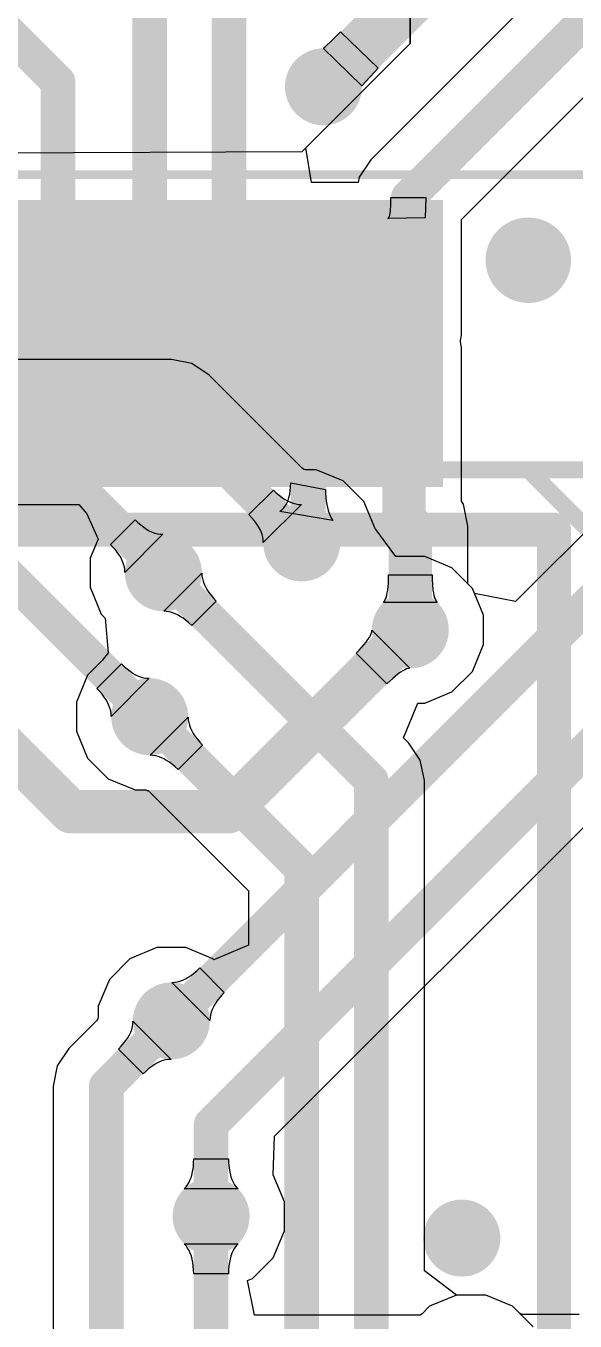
# Model space of a CAD drawing. Header units: millimetres. Extents: x -27 to 79, y -14 to 66.
# Drawn here: x 42.4 to 45.62, y 20.93 to 28.5 of the extents above; entities that cross this region are included whole.
import ezdxf

# ---------------------------------------------------------------- set-up
doc = ezdxf.new("R2010")
doc.units = ezdxf.units.MM
for name, color, linetype in [('BottomLayer', 5, 'Continuous'), ('Mechanical13', 56, 'Continuous'), ('Mechanical15', 56, 'Continuous'), ('TopLayer', 1, 'Continuous'), ('TopOverlay', 2, 'Continuous'), ('TopPaste', 8, 'Continuous'), ('TopSolder', 216, 'Continuous'), ('ViaHoleLayer', 16, 'Continuous')]:
    doc.layers.add(name, color=color, linetype=linetype)

msp = doc.modelspace()

# ---------------------------------------------------------------- hatches: boundary and pattern name
at = {"layer": 'BottomLayer'}
h = msp.add_hatch(color=5, dxfattribs=at)
edge = h.paths.add_edge_path()
edge.add_arc((44.1437, 28.1417), 0.225, 0, 360)
h = msp.add_hatch(color=5, dxfattribs=at)
edge = h.paths.add_edge_path()
edge.add_arc((44.0167, 25.4747), 0.225, 0, 360)
h = msp.add_hatch(color=5, dxfattribs=at)
edge = h.paths.add_edge_path()
edge.add_arc((43.2075, 25.3005), 0.225, 0, 360)
h = msp.add_hatch(color=5, dxfattribs=at)
edge = h.paths.add_edge_path()
edge.add_arc((44.6517, 24.9667), 0.225, 0, 360)
h = msp.add_hatch(color=5, dxfattribs=at)
edge = h.paths.add_edge_path()
edge.add_arc((43.1277, 24.4587), 0.225, 0, 360)
h = msp.add_hatch(color=5, dxfattribs=at)
edge = h.paths.add_edge_path()
edge.add_arc((43.2547, 22.6807), 0.225, 0, 360)
h = msp.add_hatch(color=5, dxfattribs=at)
edge = h.paths.add_edge_path()
edge.add_arc((43.4868, 21.5377), 0.225, 0, 360)
h = msp.add_hatch(color=5, dxfattribs=at)
edge = h.paths.add_edge_path()
edge.add_arc((44.9529, 21.4107), 0.225, 0, 360)
at = {"layer": 'TopLayer'}
h = msp.add_hatch(color=1, dxfattribs=at)
edge = h.paths.add_edge_path()
edge.add_arc((44.1437, 28.1417), 0.225, 0, 360)
for points in [[(42.7416, 27.3782), (42.7416, 25.9031), (42.4416, 25.9031), (42.4416, 27.3782)], [(43.2417, 27.3782), (43.2417, 25.9031), (42.9417, 25.9031), (42.9417, 27.3782)], [(43.7416, 27.3782), (43.7416, 25.9031), (43.4417, 25.9031), (43.4417, 27.3782)], [(44.2417, 27.3782), (44.2417, 25.9031), (43.9417, 25.9031), (43.9417, 27.3782)], [(44.7417, 27.3782), (44.7417, 25.9031), (44.4417, 25.9031), (44.4417, 27.3782)]]:
    msp.add_hatch(color=1, dxfattribs=at).paths.add_polyline_path(points)
h = msp.add_hatch(color=1, dxfattribs=at)
edge = h.paths.add_edge_path()
edge.add_arc((44.0167, 25.4747), 0.225, 0, 360)
h = msp.add_hatch(color=1, dxfattribs=at)
edge = h.paths.add_edge_path()
edge.add_arc((43.2075, 25.3005), 0.225, 0, 360)
h = msp.add_hatch(color=1, dxfattribs=at)
edge = h.paths.add_edge_path()
edge.add_arc((44.6517, 24.9667), 0.225, 0, 360)
h = msp.add_hatch(color=1, dxfattribs=at)
edge = h.paths.add_edge_path()
edge.add_arc((43.1277, 24.4587), 0.225, 0, 360)
h = msp.add_hatch(color=1, dxfattribs=at)
edge = h.paths.add_edge_path()
edge.add_arc((43.2547, 22.6807), 0.225, 0, 360)
h = msp.add_hatch(color=1, dxfattribs=at)
edge = h.paths.add_edge_path()
edge.add_arc((43.4868, 21.5377), 0.225, 0, 360)
h = msp.add_hatch(color=1, dxfattribs=at)
edge = h.paths.add_edge_path()
edge.add_arc((44.9529, 21.4107), 0.225, 0, 360)
at = {"layer": 'TopPaste'}
for points in [[(42.7416, 27.3782), (42.7416, 25.9031), (42.4416, 25.9031), (42.4416, 27.3782)], [(43.2417, 27.3782), (43.2417, 25.9031), (42.9417, 25.9031), (42.9417, 27.3782)], [(43.7416, 27.3782), (43.7416, 25.9031), (43.4417, 25.9031), (43.4417, 27.3782)], [(44.2417, 27.3782), (44.2417, 25.9031), (43.9417, 25.9031), (43.9417, 27.3782)], [(44.7417, 27.3782), (44.7417, 25.9031), (44.4417, 25.9031), (44.4417, 27.3782)]]:
    msp.add_hatch(color=8, dxfattribs=at).paths.add_polyline_path(points)
at = {"layer": 'TopSolder'}
for points in [[(42.8432, 27.4798), (42.8432, 25.8015), (42.34, 25.8015), (42.34, 27.4798)], [(43.3433, 27.4798), (43.3433, 25.8015), (42.8401, 25.8015), (42.8401, 27.4798)], [(43.8432, 27.4798), (43.8432, 25.8015), (43.3401, 25.8015), (43.3401, 27.4798)], [(44.3433, 27.4798), (44.3433, 25.8015), (43.8401, 25.8015), (43.8401, 27.4798)], [(44.8433, 27.4798), (44.8433, 25.8015), (44.3401, 25.8015), (44.3401, 27.4798)]]:
    msp.add_hatch(color=216, dxfattribs=at).paths.add_polyline_path(points)
at = {"layer": 'ViaHoleLayer'}
h = msp.add_hatch(color=16, dxfattribs=at)
edge = h.paths.add_edge_path()
edge.add_arc((44.1437, 28.1417), 0.1, 0, 360)
h = msp.add_hatch(color=16, dxfattribs=at)
edge = h.paths.add_edge_path()
edge.add_arc((44.0167, 25.4747), 0.1, 0, 360)
h = msp.add_hatch(color=16, dxfattribs=at)
edge = h.paths.add_edge_path()
edge.add_arc((43.2075, 25.3005), 0.1, 0, 360)
h = msp.add_hatch(color=16, dxfattribs=at)
edge = h.paths.add_edge_path()
edge.add_arc((44.6517, 24.9667), 0.1, 0, 360)
h = msp.add_hatch(color=16, dxfattribs=at)
edge = h.paths.add_edge_path()
edge.add_arc((43.1277, 24.4587), 0.1, 0, 360)
h = msp.add_hatch(color=16, dxfattribs=at)
edge = h.paths.add_edge_path()
edge.add_arc((43.2547, 22.6807), 0.1, 0, 360)
h = msp.add_hatch(color=16, dxfattribs=at)
edge = h.paths.add_edge_path()
edge.add_arc((43.4868, 21.5377), 0.1, 0, 360)
h = msp.add_hatch(color=16, dxfattribs=at)
edge = h.paths.add_edge_path()
edge.add_arc((44.9529, 21.4107), 0.1, 0, 360)

# ---------------------------------------------------------------- linework, layer by layer
at = {"layer": 'BottomLayer'}
for p, q in [((48.4879, 28.3534), (45.2666, 25.1321)), ((43.8581, 22.006), (49.2258, 27.3737)), ((43.2547, 26.5474), (40.9923, 26.5474)), ((43.3736, 26.5238), (43.2547, 26.5474)), ((43.4744, 26.4564), (43.3736, 26.5238)), ((44.0176, 25.9132), (43.4744, 26.4564)), ((44.0244, 25.9077), (44.0176, 25.9132)), ((44.0266, 25.9062), (44.0244, 25.9077)), ((44.0276, 25.9056), (44.0266, 25.9062)), ((44.029, 25.9053), (44.0276, 25.9056)), ((44.0299, 25.9052), (44.029, 25.9053)), ((44.0306, 25.9049), (44.0299, 25.9052)), ((44.0389, 25.9028), (44.0306, 25.9049)), ((44.1018, 25.9028), (44.0389, 25.9028)), ((44.2592, 25.8377), (44.1018, 25.9028)), ((44.3797, 25.7172), (44.2592, 25.8377)), ((43.7074, 25.6402), (43.8511, 25.7839)), ((43.8511, 25.7839), (43.868, 25.7678)), ((43.868, 25.7678), (43.9015, 25.7406)), ((44.0144, 25.6996), (43.7917, 25.4769)), ((43.9015, 25.7406), (43.918, 25.7296)), ((43.918, 25.7296), (43.9344, 25.7203)), ((43.9344, 25.7203), (43.9507, 25.7127)), ((43.9507, 25.7127), (43.9668, 25.7069)), ((43.9668, 25.7069), (43.9828, 25.7028)), ((43.9828, 25.7028), (43.9987, 25.7003)), ((43.9987, 25.7003), (44.0144, 25.6996)), ((44.4432, 25.5637), (44.3797, 25.7172)), ((42.8983, 25.4661), (43.0419, 25.6098)), ((43.0419, 25.6098), (43.0589, 25.5936)), ((43.7235, 25.6233), (43.7074, 25.6402)), ((43.738, 25.6065), (43.7235, 25.6233)), ((43.7507, 25.5898), (43.738, 25.6065)), ((43.2053, 25.5255), (42.9825, 25.3028)), ((43.0589, 25.5936), (43.0924, 25.5665)), ((43.0924, 25.5665), (43.1089, 25.5555)), ((43.1089, 25.5555), (43.1253, 25.5462)), ((43.1253, 25.5462), (43.1416, 25.5386)), ((43.1416, 25.5386), (43.1577, 25.5328)), ((43.1577, 25.5328), (43.1737, 25.5286)), ((43.1737, 25.5286), (43.1895, 25.5262)), ((43.1895, 25.5262), (43.2053, 25.5255)), ((43.7617, 25.5733), (43.7507, 25.5898)), ((43.771, 25.5569), (43.7617, 25.5733)), ((43.7786, 25.5406), (43.771, 25.5569)), ((43.7844, 25.5245), (43.7786, 25.5406)), ((43.7885, 25.5085), (43.7844, 25.5245)), ((44.4455, 25.5589), (44.4432, 25.5637)), ((44.5665, 25.3948), (44.4455, 25.5589)), ((42.9144, 25.4491), (42.8983, 25.4661)), ((42.9288, 25.4323), (42.9144, 25.4491)), ((43.791, 25.4926), (43.7885, 25.5085)), ((43.7917, 25.4769), (43.791, 25.4926)), ((42.9416, 25.4157), (42.9288, 25.4323)), ((42.9526, 25.3991), (42.9416, 25.4157)), ((42.9618, 25.3827), (42.9526, 25.3991)), ((42.9694, 25.3665), (42.9618, 25.3827)), ((44.7368, 25.3948), (44.5665, 25.3948)), ((44.8942, 25.3297), (44.7368, 25.3948)), ((42.9753, 25.3503), (42.9694, 25.3665)), ((42.9794, 25.3343), (42.9753, 25.3503)), ((42.9818, 25.3185), (42.9794, 25.3343)), ((42.9825, 25.3028), (42.9818, 25.3185)), ((45.0147, 25.2092), (44.8942, 25.3297)), ((45.0269, 25.1797), (45.0147, 25.2092)), ((45.2666, 25.1321), (45.0269, 25.1797)), ((44.404, 24.9094), (44.4122, 24.9223)), ((44.4122, 24.9223), (44.4186, 24.9343)), ((44.4186, 24.9343), (44.4231, 24.9453)), ((44.4231, 24.9453), (44.4258, 24.9554)), ((44.4258, 24.9554), (44.4267, 24.9644)), ((44.4267, 24.9644), (44.6494, 24.7417)), ((44.3351, 24.8297), (44.3525, 24.8476)), ((44.3525, 24.8476), (44.3939, 24.8954)), ((44.3939, 24.8954), (44.404, 24.9094)), ((42.8184, 24.6242), (42.9621, 24.7679)), ((42.9621, 24.7679), (42.979, 24.7518)), ((44.5147, 24.6501), (44.3351, 24.8297)), ((42.979, 24.7518), (43.0125, 24.7246)), ((43.0125, 24.7246), (43.029, 24.7136)), ((43.029, 24.7136), (43.0454, 24.7043)), ((43.0454, 24.7043), (43.0617, 24.6967)), ((43.0617, 24.6967), (43.0778, 24.6909)), ((43.0778, 24.6909), (43.0938, 24.6868)), ((43.0938, 24.6868), (43.1097, 24.6843)), ((44.5804, 24.7089), (44.5495, 24.6832)), ((44.5944, 24.719), (44.5804, 24.7089)), ((44.6073, 24.7272), (44.5944, 24.719)), ((44.6193, 24.7336), (44.6073, 24.7272)), ((44.6303, 24.7381), (44.6193, 24.7336)), ((44.6404, 24.7408), (44.6303, 24.7381)), ((44.6494, 24.7417), (44.6404, 24.7408)), ((42.8345, 24.6073), (42.8184, 24.6242)), ((43.1254, 24.6836), (42.9027, 24.4609)), ((43.1097, 24.6843), (43.1254, 24.6836)), ((44.5495, 24.6832), (44.5147, 24.6501)), ((42.849, 24.5905), (42.8345, 24.6073)), ((42.8617, 24.5738), (42.849, 24.5905)), ((42.8727, 24.5573), (42.8617, 24.5738)), ((42.882, 24.5409), (42.8727, 24.5573)), ((42.8896, 24.5246), (42.882, 24.5409)), ((42.8954, 24.5085), (42.8896, 24.5246)), ((42.8995, 24.4925), (42.8954, 24.5085)), ((42.902, 24.4766), (42.8995, 24.4925)), ((42.9027, 24.4609), (42.902, 24.4766)), ((43.3533, 22.9356), (43.3698, 22.9466)), ((43.3698, 22.9466), (43.3865, 22.9593)), ((43.3865, 22.9593), (43.4033, 22.9738)), ((43.4033, 22.9738), (43.4202, 22.9899)), ((43.4202, 22.9899), (43.5639, 22.8462)), ((43.2569, 22.9056), (43.2726, 22.9063)), ((43.4796, 22.6829), (43.2569, 22.9056)), ((43.2726, 22.9063), (43.2885, 22.9088)), ((43.2885, 22.9088), (43.3045, 22.9129)), ((43.3045, 22.9129), (43.3206, 22.9187)), ((43.3206, 22.9187), (43.3369, 22.9263)), ((43.3369, 22.9263), (43.3533, 22.9356)), ((43.5206, 22.7958), (43.5096, 22.7793)), ((43.5478, 22.8293), (43.5206, 22.7958)), ((43.5639, 22.8462), (43.5478, 22.8293)), ((43.4869, 22.7305), (43.4828, 22.7145)), ((43.4927, 22.7466), (43.4869, 22.7305)), ((43.5003, 22.7629), (43.4927, 22.7466)), ((43.5096, 22.7793), (43.5003, 22.7629)), ((43.4803, 22.6986), (43.4796, 22.6829)), ((43.4828, 22.7145), (43.4803, 22.6986)), ((43.8499, 21.7802), (43.8581, 22.006)), ((43.3802, 21.8071), (43.383, 21.8279)), ((43.383, 21.8279), (43.3847, 21.85)), ((43.3847, 21.85), (43.3852, 21.8734)), ((43.3852, 21.8734), (43.5884, 21.8734)), ((43.5884, 21.8734), (43.589, 21.85)), ((43.589, 21.85), (43.5935, 21.8071)), ((43.3495, 21.7229), (43.3579, 21.7371)), ((43.3579, 21.7371), (43.3651, 21.7526)), ((43.3651, 21.7526), (43.3713, 21.7695)), ((43.3713, 21.7695), (43.3763, 21.7877)), ((43.3763, 21.7877), (43.3802, 21.8071)), ((43.5935, 21.8071), (43.5974, 21.7877)), ((43.5974, 21.7877), (43.6024, 21.7695)), ((43.6024, 21.7695), (43.6086, 21.7526)), ((43.6086, 21.7526), (43.6158, 21.7371)), ((43.6158, 21.7371), (43.6242, 21.7229)), ((43.915, 21.6228), (43.8499, 21.7802)), ((43.3293, 21.6983), (43.34, 21.7099)), ((43.6444, 21.6983), (43.3293, 21.6983)), ((43.34, 21.7099), (43.3495, 21.7229)), ((43.6242, 21.7229), (43.6337, 21.7099)), ((43.6337, 21.7099), (43.6444, 21.6983)), ((43.915, 21.4525), (43.915, 21.6228)), ((43.8499, 21.2951), (43.915, 21.4525)), ((43.7294, 21.1746), (43.8499, 21.2951)), ((43.7004, 21.1626), (43.7294, 21.1746)), ((43.7408, 20.9594), (43.7004, 21.1626)), ((44.9221, 21.0768), (44.7647, 21.0117)), ((45.0924, 21.0768), (44.9221, 21.0768)), ((45.2498, 21.0117), (45.0924, 21.0768)), ((44.7647, 21.0117), (44.7202, 20.9672)), ((45.3703, 20.8912), (45.2498, 21.0117)), ((44.6978, 20.9594), (43.7408, 20.9594)), ((44.7066, 20.9603), (44.6978, 20.9594)), ((44.7091, 20.9608), (44.7066, 20.9603)), ((44.7103, 20.9612), (44.7091, 20.9608)), ((44.7115, 20.9619), (44.7103, 20.9612)), ((44.7122, 20.9624), (44.7115, 20.9619)), ((44.7129, 20.9628), (44.7122, 20.9624)), ((44.7202, 20.9672), (44.7129, 20.9628))]:
    msp.add_line(p, q, dxfattribs=at)
for points, const_width in [([(43.2547, 22.6807), (48.7077, 28.1337)], 0.2032), ([(43.4868, 22.0742), (49.0971, 27.6845)], 0.2032), ([(33.8567, 26.2367), (43.2547, 26.2367)], 0.2032), ([(43.2547, 26.2367), (44.0167, 25.4747)], 0.2032), ([(14.8734, 25.7287), (42.7794, 25.7287)], 0.2032), ([(42.7794, 25.7287), (43.2075, 25.3005)], 0.2032), ([(42.2641, 25.3223), (43.1277, 24.4587)], 0.2032), ([(43.5884, 23.9034), (44.6517, 24.9667)], 0.254), ([(41.6799, 24.8905), (42.6669, 23.9034)], 0.254), ([(42.6669, 23.9034), (43.5884, 23.9034)], 0.254), ([(43.4868, 21.5377), (43.4868, 22.0742)], 0.2032)]:
    msp.add_lwpolyline(points, dxfattribs=dict(at, const_width=const_width))
for points, const_width in [([(43.2039, 26.2367, 1), (43.3055, 26.2367, 1)], 0.1016), ([(43.2039, 26.2367, 1), (43.3055, 26.2367, 1)], 0.1016), ([(42.7286, 25.7287, 1), (42.8302, 25.7287, 1)], 0.1016), ([(42.7286, 25.7287, 1), (42.8302, 25.7287, 1)], 0.1016), ([(43.9659, 25.4747, 1), (44.0675, 25.4747, 1)], 0.1016), ([(43.1567, 25.3005, 1), (43.2583, 25.3005, 1)], 0.1016), ([(44.5882, 24.9667, 1), (44.7152, 24.9667, 1)], 0.127), ([(43.0769, 24.4587, 1), (43.1785, 24.4587, 1)], 0.1016), ([(42.6034, 23.9034, 1), (42.7304, 23.9034, 1)], 0.127), ([(42.6034, 23.9034, 1), (42.7304, 23.9034, 1)], 0.127), ([(43.5249, 23.9034, 1), (43.6519, 23.9034, 1)], 0.127), ([(43.5249, 23.9034, 1), (43.6519, 23.9034, 1)], 0.127), ([(43.2039, 22.6807, 1), (43.3055, 22.6807, 1)], 0.1016), ([(43.436, 22.0742, 1), (43.5376, 22.0742, 1)], 0.1016), ([(43.436, 22.0742, 1), (43.5376, 22.0742, 1)], 0.1016), ([(43.436, 21.5377, 1), (43.5376, 21.5377, 1)], 0.1016)]:
    msp.add_lwpolyline(points, format="xyb", close=True, dxfattribs=dict(at, const_width=const_width))
at = {"layer": 'Mechanical13', "const_width": 0.1}
for points in [[(35.8417, 25.9027), (45.8417, 25.9027)], [(45.3417, 25.9027), (45.8417, 25.4027)]]:
    msp.add_lwpolyline(points, dxfattribs=at)
at = {"layer": 'Mechanical13', "const_width": 0.05}
msp.add_lwpolyline([(45.3167, 25.9027, 1), (45.3667, 25.9027, 1)], format="xyb", close=True, dxfattribs=at)
at = {"layer": 'Mechanical15', "const_width": 0.05}
msp.add_lwpolyline([(34.1167, 27.6277), (47.5667, 27.6277)], dxfattribs=at)
at = {"layer": 'TopLayer'}
for p, q in [((46.9825, 30.277), (44.4203, 27.7148)), ((44.6517, 29.9197), (44.6517, 28.3957)), ((44.6517, 28.3957), (44.6517, 29.9197)), ((44.9508, 27.3663), (47.513, 29.9285)), ((44.1545, 28.3752), (44.195, 28.4134)), ((44.195, 28.4134), (44.2442, 28.4621)), ((44.2442, 28.4621), (44.4637, 28.2505)), ((44.6517, 28.3957), (44.0167, 27.7607)), ((44.0405, 27.7845), (44.6517, 28.3957)), ((44.1428, 28.3666), (44.1449, 28.3676)), ((44.3686, 28.147), (44.1428, 28.3666)), ((44.1449, 28.3676), (44.1488, 28.3705)), ((44.1488, 28.3705), (44.1545, 28.3752)), ((44.4637, 28.2505), (44.3686, 28.147)), ((44.0167, 27.7607), (41.4914, 27.7516)), ((44.0742, 27.5823), (44.0405, 27.7845)), ((44.4203, 27.7148), (44.3529, 27.614)), ((44.0745, 27.5813), (44.0742, 27.5823)), ((44.3464, 27.5813), (44.0745, 27.5813)), ((44.3529, 27.614), (44.3464, 27.5813)), ((44.5377, 27.4509), (44.5385, 27.4951)), ((44.5385, 27.4951), (44.7417, 27.4951)), ((44.7417, 27.4951), (44.7386, 27.3751)), ((44.5339, 27.4029), (44.5355, 27.4165)), ((44.5355, 27.4165), (44.5377, 27.4509)), ((44.7386, 27.3751), (44.5201, 27.3721)), ((44.5201, 27.3721), (44.5236, 27.3733)), ((44.5236, 27.3733), (44.5267, 27.3771)), ((44.5267, 27.3771), (44.5295, 27.3832)), ((44.5295, 27.3832), (44.5318, 27.3919)), ((44.5318, 27.3919), (44.5339, 27.4029)), ((44.9508, 26.6891), (44.9508, 27.3663)), ((44.9449, 26.659), (44.9508, 26.6891)), ((44.9449, 26.6502), (44.9449, 26.659)), ((44.9513, 26.6177), (44.9449, 26.6502)), ((44.9513, 25.7185), (44.9513, 26.6177)), ((43.9519, 25.8019), (43.9526, 25.8253)), ((43.9526, 25.8253), (44.1558, 25.7865)), ((43.9422, 25.7406), (43.9468, 25.7595)), ((43.9468, 25.7595), (43.95, 25.7799)), ((43.95, 25.7799), (43.9519, 25.8019)), ((44.1558, 25.7865), (44.1562, 25.763)), ((44.1562, 25.763), (44.1596, 25.7197)), ((41.9173, 25.7), (42.714, 25.7)), ((42.714, 25.7), (42.7605, 25.6441)), ((43.9004, 25.6691), (43.9113, 25.6803)), ((43.9113, 25.6803), (43.921, 25.6931)), ((43.921, 25.6931), (43.9294, 25.7074)), ((43.9294, 25.7074), (43.9364, 25.7232)), ((43.9364, 25.7232), (43.9422, 25.7406)), ((44.1596, 25.7197), (44.1626, 25.6999)), ((44.1626, 25.6999), (44.1665, 25.6814)), ((44.1665, 25.6814), (44.1712, 25.664)), ((44.9627, 25.7015), (44.9513, 25.7185)), ((44.9883, 25.5727), (44.9627, 25.7015)), ((42.7605, 25.6441), (42.8253, 25.4967)), ((43.8881, 25.6593), (43.9004, 25.6691)), ((44.1987, 25.6068), (43.8881, 25.6593)), ((44.1712, 25.664), (44.1768, 25.6479)), ((44.1768, 25.6479), (44.1833, 25.633)), ((44.1833, 25.633), (44.1906, 25.6193)), ((44.1906, 25.6193), (44.1987, 25.6068)), ((44.9883, 25.2397), (44.9883, 25.5727)), ((42.8253, 25.4967), (42.7793, 25.3857)), ((42.7793, 25.3857), (42.7793, 25.2153)), ((43.2098, 25.0755), (43.4325, 25.2983)), ((43.4325, 25.2983), (43.4332, 25.2825)), ((43.4332, 25.2825), (43.4356, 25.2667)), ((43.4356, 25.2667), (43.4398, 25.2507)), ((43.4398, 25.2507), (43.4456, 25.2346)), ((43.4456, 25.2346), (43.4532, 25.2183)), ((43.4532, 25.2183), (43.4625, 25.2019)), ((44.5198, 25.1993), (44.5234, 25.2393)), ((44.5234, 25.2393), (44.5247, 25.2874)), ((44.5247, 25.2874), (44.7787, 25.2874)), ((44.7787, 25.2874), (44.779, 25.2624)), ((44.779, 25.2624), (44.7835, 25.1993)), ((44.9886, 25.2352), (44.9883, 25.2397)), ((45.0147, 25.2092), (44.9886, 25.2352)), ((42.7793, 25.2153), (42.8445, 25.058)), ((43.4625, 25.2019), (43.4735, 25.1854)), ((43.4735, 25.1854), (43.4862, 25.1687)), ((43.4862, 25.1687), (43.5006, 25.1519)), ((43.5006, 25.1519), (43.5168, 25.1349)), ((44.4999, 25.1343), (44.5051, 25.1433)), ((44.5051, 25.1433), (44.5097, 25.1543)), ((44.5097, 25.1543), (44.5137, 25.1673)), ((44.5137, 25.1673), (44.517, 25.1823)), ((44.517, 25.1823), (44.5198, 25.1993)), ((44.7835, 25.1993), (44.7863, 25.1823)), ((44.7863, 25.1823), (44.7896, 25.1673)), ((44.7896, 25.1673), (44.7936, 25.1543)), ((44.7936, 25.1543), (44.7982, 25.1433)), ((44.7982, 25.1433), (44.8034, 25.1343)), ((45.0798, 25.0518), (45.0147, 25.2092)), ((43.2255, 25.0748), (43.2098, 25.0755)), ((43.2413, 25.0724), (43.2255, 25.0748)), ((43.2573, 25.0683), (43.2413, 25.0724)), ((43.2735, 25.0624), (43.2573, 25.0683)), ((43.5168, 25.1349), (43.3731, 24.9913)), ((44.4942, 25.1273), (44.4999, 25.1343)), ((44.8092, 25.1273), (44.4942, 25.1273)), ((44.8034, 25.1343), (44.8092, 25.1273)), ((42.8445, 25.058), (42.868, 25.0345)), ((42.868, 25.0345), (42.8843, 24.8316)), ((43.2897, 25.0548), (43.2735, 25.0624)), ((43.3061, 25.0456), (43.2897, 25.0548)), ((43.3227, 25.0346), (43.3061, 25.0456)), ((43.3561, 25.0074), (43.3227, 25.0346)), ((43.3731, 24.9913), (43.3561, 25.0074)), ((45.0798, 24.8815), (45.0798, 25.0518)), ((45.0147, 24.7241), (45.0798, 24.8815)), ((42.8502, 24.7868), (42.7646, 24.7012)), ((42.8843, 24.8316), (42.8502, 24.7868)), ((42.7646, 24.7012), (42.6995, 24.5438)), ((44.8942, 24.6036), (45.0147, 24.7241)), ((42.6995, 24.5438), (42.6995, 24.3735)), ((44.6123, 24.3353), (44.6964, 24.5385)), ((44.6964, 24.5385), (44.7368, 24.5385)), ((44.7368, 24.5385), (44.8942, 24.6036)), ((43.1299, 24.2337), (43.3526, 24.4564)), ((43.3526, 24.4564), (43.3533, 24.4407)), ((43.3533, 24.4407), (43.3558, 24.4248)), ((43.3558, 24.4248), (43.3599, 24.4088)), ((43.3599, 24.4088), (43.3657, 24.3927)), ((43.3657, 24.3927), (43.3733, 24.3764)), ((42.6995, 24.3735), (42.7646, 24.2161)), ((43.3733, 24.3764), (43.3826, 24.36)), ((43.3826, 24.36), (43.3936, 24.3435)), ((43.3936, 24.3435), (43.4063, 24.3268)), ((43.4063, 24.3268), (43.4208, 24.31)), ((43.4208, 24.31), (43.4369, 24.2931)), ((44.6428, 24.3047), (44.6123, 24.3353)), ((43.1456, 24.233), (43.1299, 24.2337)), ((43.1615, 24.2305), (43.1456, 24.233)), ((43.4369, 24.2931), (43.2932, 24.1494)), ((44.7102, 24.2039), (44.6428, 24.3047)), ((42.7646, 24.2161), (42.8851, 24.0956)), ((43.1775, 24.2264), (43.1615, 24.2305)), ((43.1936, 24.2206), (43.1775, 24.2264)), ((43.2099, 24.213), (43.1936, 24.2206)), ((43.2263, 24.2037), (43.2099, 24.213)), ((43.2428, 24.1927), (43.2263, 24.2037)), ((43.2763, 24.1655), (43.2428, 24.1927)), ((43.2932, 24.1494), (43.2763, 24.1655)), ((44.7338, 24.085), (44.7102, 24.2039)), ((42.8851, 24.0956), (43.0425, 24.0305)), ((44.7338, 21.2188), (44.7338, 24.085)), ((43.0425, 24.0305), (43.1054, 24.0305)), ((43.1054, 24.0305), (43.1137, 24.0284)), ((43.1137, 24.0284), (43.1144, 24.0281)), ((43.1144, 24.0281), (43.1153, 24.028)), ((43.1153, 24.028), (43.1167, 24.0277)), ((43.1167, 24.0277), (43.1177, 24.0271)), ((43.1177, 24.0271), (43.1199, 24.0256)), ((43.1199, 24.0256), (43.1267, 24.0201)), ((43.1267, 24.0201), (43.7059, 23.4409)), ((43.7059, 23.4409), (43.7059, 23.1224)), ((43.1695, 23.1088), (43.0121, 23.0437)), ((43.3398, 23.1088), (43.1695, 23.1088)), ((43.4972, 23.0437), (43.3398, 23.1088)), ((43.7059, 23.1224), (43.5027, 23.0382)), ((43.0121, 23.0437), (42.8916, 22.9232)), ((43.5027, 23.0382), (43.4972, 23.0437)), ((42.8916, 22.9232), (42.8265, 22.7658)), ((42.8265, 22.7658), (42.8265, 22.7029)), ((42.8161, 22.6816), (42.6539, 22.5194)), ((42.8216, 22.6884), (42.8161, 22.6816)), ((42.8231, 22.6906), (42.8216, 22.6884)), ((42.8237, 22.6916), (42.8231, 22.6906)), ((42.824, 22.693), (42.8237, 22.6916)), ((42.8241, 22.6939), (42.824, 22.693)), ((42.8244, 22.6946), (42.8241, 22.6939)), ((42.8265, 22.7029), (42.8244, 22.6946)), ((43.0224, 22.6308), (43.0265, 22.6468)), ((43.0265, 22.6468), (43.029, 22.6627)), ((43.029, 22.6627), (43.0297, 22.6784)), ((43.0297, 22.6784), (43.2524, 22.4557)), ((42.9887, 22.5655), (42.9997, 22.582)), ((42.9997, 22.582), (43.009, 22.5984)), ((43.009, 22.5984), (43.0166, 22.6147)), ((43.0166, 22.6147), (43.0224, 22.6308)), ((42.6539, 22.5194), (42.5865, 22.4186)), ((42.9454, 22.5151), (42.9615, 22.532)), ((43.0891, 22.3714), (42.9454, 22.5151)), ((42.9615, 22.532), (42.9887, 22.5655)), ((42.5865, 22.4186), (42.5629, 22.2997)), ((43.1395, 22.4147), (43.1228, 22.402)), ((43.156, 22.4257), (43.1395, 22.4147)), ((43.1724, 22.435), (43.156, 22.4257)), ((43.1887, 22.4426), (43.1724, 22.435)), ((43.2048, 22.4484), (43.1887, 22.4426)), ((43.2208, 22.4525), (43.2048, 22.4484)), ((43.2367, 22.455), (43.2208, 22.4525)), ((43.2524, 22.4557), (43.2367, 22.455)), ((43.106, 22.3875), (43.0891, 22.3714)), ((43.1228, 22.402), (43.106, 22.3875)), ((42.5629, 22.2997), (42.5629, 20.4335)), ((43.34, 21.3654), (43.3293, 21.377)), ((43.3293, 21.377), (43.6444, 21.377)), ((43.3495, 21.3524), (43.34, 21.3654)), ((43.6337, 21.3654), (43.6242, 21.3524)), ((43.6444, 21.377), (43.6337, 21.3654)), ((43.3579, 21.3382), (43.3495, 21.3524)), ((43.3651, 21.3227), (43.3579, 21.3382)), ((43.3713, 21.3058), (43.3651, 21.3227)), ((43.3763, 21.2876), (43.3713, 21.3058)), ((43.3802, 21.2682), (43.3763, 21.2876)), ((43.5974, 21.2876), (43.5935, 21.2682)), ((43.6024, 21.3058), (43.5974, 21.2876)), ((43.6086, 21.3227), (43.6024, 21.3058)), ((43.6158, 21.3382), (43.6086, 21.3227)), ((43.6242, 21.3524), (43.6158, 21.3382)), ((43.3847, 21.2253), (43.3802, 21.2682)), ((43.3852, 21.2019), (43.3847, 21.2253)), ((43.589, 21.2253), (43.5884, 21.2019)), ((43.5907, 21.2474), (43.589, 21.2253)), ((43.5935, 21.2682), (43.5907, 21.2474)), ((44.9221, 21.0768), (44.7338, 21.2188)), ((43.5884, 21.2019), (43.3852, 21.2019)), ((45.0924, 21.0768), (44.9221, 21.0768)), ((45.2498, 21.0117), (45.0924, 21.0768)), ((45.2902, 20.9713), (45.2498, 21.0117)), ((45.2967, 20.9675), (45.2902, 20.9713)), ((45.2971, 20.9673), (45.2967, 20.9675)), ((45.2975, 20.967), (45.2971, 20.9673)), ((45.3003, 20.9654), (45.2975, 20.967)), ((45.3021, 20.9649), (45.3003, 20.9654)), ((45.3081, 20.9637), (45.3021, 20.9649)), ((45.3105, 20.9634), (45.3081, 20.9637)), ((45.639, 20.9634), (45.3105, 20.9634))]:
    msp.add_line(p, q, dxfattribs=at)
for points, const_width in [([(39.9087, 30.8526), (42.5916, 28.1697)], 0.2032), ([(44.6401, 27.4951), (47.2933, 30.1483)], 0.2032), ([(43.1277, 26.6766), (43.1277, 29.9864)], 0.2032), ([(43.5917, 26.6407), (43.5917, 29.8757)], 0.2032), ([(44.1437, 28.146), (44.6517, 28.654)], 0.3048), ([(42.5916, 26.6407), (42.5916, 28.1697)], 0.2032), ([(44.1437, 28.1417), (44.1437, 28.146)], 0.3048), ([(44.6401, 26.6891), (44.6401, 27.4951)], 0.2032), ([(43.0917, 26.6407), (43.1277, 26.6766)], 0.2032), ([(44.0542, 26.6031), (44.0917, 26.6407)], 0.2032), ([(44.5917, 26.6407), (44.6147, 26.6177)], 0.254), ([(44.6147, 25.6097), (44.6147, 26.6177)], 0.254), ([(44.5917, 26.6407), (44.6401, 26.6891)], 0.2032), ([(44.0542, 25.5122), (44.0542, 26.6031)], 0.2032), ([(44.6147, 25.6097), (44.6517, 25.5727)], 0.254), ([(44.6517, 24.9667), (44.6517, 25.5727)], 0.254), ([(44.0167, 25.4747), (44.0542, 25.5122)], 0.2032), ([(43.2075, 25.3005), (44.4231, 24.085)], 0.2032), ([(43.1277, 24.4587), (44.0167, 23.5697)], 0.2032), ([(44.4231, 18.2103), (44.4231, 24.085)], 0.2032), ([(44.0167, 16.8259), (44.0167, 23.5697)], 0.2032), ([(42.8737, 22.2997), (43.2547, 22.6807)], 0.2032), ([(42.8737, 17.6007), (42.8737, 22.2997)], 0.2032), ([(43.4868, 17.3248), (43.4868, 21.5377)], 0.2032)]:
    msp.add_lwpolyline(points, dxfattribs=dict(at, const_width=const_width))
for points, const_width in [([(42.5408, 28.1697, 1), (42.6424, 28.1697, 1)], 0.1016), ([(42.5408, 28.1697, 1), (42.6424, 28.1697, 1)], 0.1016), ([(44.0675, 28.146, 1), (44.2199, 28.146, 1)], 0.1524), ([(44.0675, 28.146, 1), (44.2199, 28.146, 1)], 0.1524), ([(44.0675, 28.1417, 1), (44.2199, 28.1417, 1)], 0.1524), ([(44.5893, 27.4951, 1), (44.6909, 27.4951, 1)], 0.1016), ([(44.5893, 27.4951, 1), (44.6909, 27.4951, 1)], 0.1016), ([(42.5408, 26.6407, 1), (42.6424, 26.6407, 1)], 0.1016), ([(43.0409, 26.6407, 1), (43.1425, 26.6407, 1)], 0.1016), ([(43.0769, 26.6766, 1), (43.1785, 26.6766, 1)], 0.1016), ([(43.0769, 26.6766, 1), (43.1785, 26.6766, 1)], 0.1016), ([(43.5409, 26.6407, 1), (43.6425, 26.6407, 1)], 0.1016), ([(44.0409, 26.6407, 1), (44.1425, 26.6407, 1)], 0.1016), ([(44.5282, 26.6407, 1), (44.6552, 26.6407, 1)], 0.127), ([(44.5512, 26.6177, 1), (44.6782, 26.6177, 1)], 0.127), ([(44.5512, 26.6177, 1), (44.6782, 26.6177, 1)], 0.127), ([(44.5409, 26.6407, 1), (44.6425, 26.6407, 1)], 0.1016), ([(44.5893, 26.6891, 1), (44.6909, 26.6891, 1)], 0.1016), ([(44.5893, 26.6891, 1), (44.6909, 26.6891, 1)], 0.1016), ([(44.0034, 26.6031, 1), (44.105, 26.6031, 1)], 0.1016), ([(44.0034, 26.6031, 1), (44.105, 26.6031, 1)], 0.1016), ([(44.5512, 25.6097, 1), (44.6782, 25.6097, 1)], 0.127), ([(44.5512, 25.6097, 1), (44.6782, 25.6097, 1)], 0.127), ([(44.5882, 25.5727, 1), (44.7152, 25.5727, 1)], 0.127), ([(44.5882, 25.5727, 1), (44.7152, 25.5727, 1)], 0.127), ([(44.0034, 25.5122, 1), (44.105, 25.5122, 1)], 0.1016), ([(44.0034, 25.5122, 1), (44.105, 25.5122, 1)], 0.1016), ([(43.9659, 25.4747, 1), (44.0675, 25.4747, 1)], 0.1016), ([(43.1567, 25.3005, 1), (43.2583, 25.3005, 1)], 0.1016), ([(44.5882, 24.9667, 1), (44.7152, 24.9667, 1)], 0.127), ([(43.0769, 24.4587, 1), (43.1785, 24.4587, 1)], 0.1016), ([(44.3723, 24.085, 1), (44.4739, 24.085, 1)], 0.1016), ([(44.3723, 24.085, 1), (44.4739, 24.085, 1)], 0.1016), ([(43.9659, 23.5697, 1), (44.0675, 23.5697, 1)], 0.1016), ([(43.9659, 23.5697, 1), (44.0675, 23.5697, 1)], 0.1016), ([(43.2039, 22.6807, 1), (43.3055, 22.6807, 1)], 0.1016), ([(42.8229, 22.2997, 1), (42.9245, 22.2997, 1)], 0.1016), ([(42.8229, 22.2997, 1), (42.9245, 22.2997, 1)], 0.1016), ([(43.436, 21.5377, 1), (43.5376, 21.5377, 1)], 0.1016)]:
    msp.add_lwpolyline(points, format="xyb", close=True, dxfattribs=dict(at, const_width=const_width))
at = {"layer": 'TopOverlay'}
for points, const_width in [([(45.4667, 27.1276, 1), (45.2167, 27.1276, 1)], 0.25), ([(45.1542, 27.1276, 1), (45.2791, 27.1276, 1)], 0.125), ([(45.4042, 27.1276, 1), (45.5292, 27.1276, 1)], 0.125), ([(45.4417, 25.5527, 1), (45.5417, 25.5527, 1)], 0.1), ([(45.4417, 25.5527, 1), (45.5417, 25.5527, 1)], 0.1)]:
    msp.add_lwpolyline(points, format="xyb", close=True, dxfattribs=dict(at, const_width=const_width))
at = {"layer": 'TopOverlay', "const_width": 0.2}
for points in [[(36.1916, 25.5527), (45.4917, 25.5527)], [(45.4917, 16.2526), (45.4917, 25.5527)]]:
    msp.add_lwpolyline(points, dxfattribs=at)

doc.saveas('drawing.dxf')
